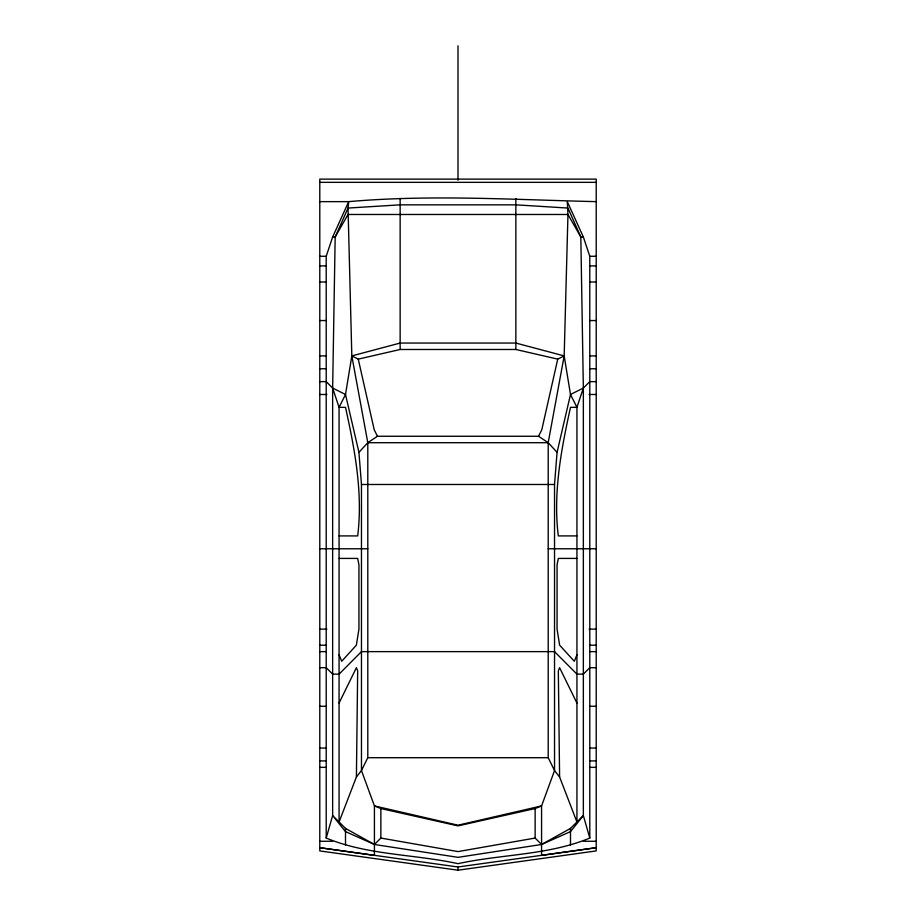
<?xml version="1.0" encoding="UTF-8"?>
<svg xmlns="http://www.w3.org/2000/svg" width="916" height="916" viewBox="0 0 916 916"><rect width="100%" height="100%" fill="white"/><g stroke="black" fill="none" stroke-linecap="round" stroke-linejoin="round"><path stroke-width="1.37" d="M596.213 201.635C513.773 199.757 431.104 194.398 348.71 201.635L348.034 208.058L335.176 236.992L332.645 388.063L339.069 407.345L339.069 821.984L356.404 776.986L357.675 670.913L356.404 667.695L339.069 703.053M356.404 776.986L361.465 770.562L367.797 757.704L367.797 442.703L351.824 355.912L348.034 208.058L400.143 204.841L515.857 204.841L567.966 208.058L580.824 236.992L583.355 388.063L576.931 407.345L576.931 821.984L559.596 776.986L554.535 770.562L548.203 757.704L548.203 442.703L564.176 355.912L567.966 214.481L567.29 201.635L583.355 236.992L589.79 256.274L589.79 838.06C548.329 855.315 501.453 854.147 458 863.673C414.547 854.147 367.671 855.315 326.21 838.06L326.21 256.274L332.645 236.992L348.71 201.635L319.787 201.635M319.787 381.629L326.21 381.629L332.645 388.063L345.504 394.487L358.935 452.344L361.465 484.484L361.465 770.562L374.426 805.92L374.426 855.395L319.787 847.701L458 866.983L596.213 847.701L541.574 855.395L541.574 805.92L554.535 770.562L554.535 484.484L557.065 452.344L570.496 394.487L564.176 355.912L515.857 343.053L400.143 343.053L351.824 355.912L345.504 394.487L339.069 407.345L345.504 407.345C354.755 449.367 363.045 492.819 357.675 535.917L339.069 535.917M564.176 355.912L557.741 359.129L541.768 429.844L538.562 436.268L377.438 436.268L367.797 442.703L358.935 452.344M326.21 838.06L332.645 815.561L332.645 388.063M576.931 654.848L574.298 661.272L559.642 645.196L557.065 629.132L557.065 564.84L558.325 558.417L576.931 558.417M576.931 535.917L558.325 535.917C552.955 492.819 561.245 449.367 570.496 407.345L576.931 407.345L570.496 394.487L583.355 388.063L589.79 381.629L596.213 381.629M380.861 808.542L458 825.888L535.139 808.542L541.574 805.92L458 825.202L374.426 805.92L380.861 808.542L380.861 838.06L374.426 844.483L345.504 831.625L332.645 815.561L345.504 828.419L374.426 844.483L458 857.342L541.574 844.483L570.496 831.625L583.355 815.561L583.355 388.063M535.139 808.542L535.139 838.06L541.574 844.483L570.496 828.419L583.355 815.561L589.79 838.06M351.824 355.912L358.259 359.129L400.143 349.488L515.857 349.488L557.741 359.129M535.139 838.06L458 851.594L380.861 838.06M458 870.2L596.213 850.918L596.213 179.124L319.787 179.124L319.787 850.918L458 870.2L458 866.983M319.787 182.341L596.213 182.341M332.645 236.992L335.176 236.992L348.034 214.481L567.966 214.481L580.824 236.992L583.355 236.992M319.787 256.274L326.21 256.274M589.79 256.274L596.213 256.274M319.787 265.915L326.21 265.915M589.79 265.915L596.213 265.915M319.787 281.991L326.21 281.991M589.79 281.991L596.213 281.991M319.787 320.554L326.21 320.554M589.79 320.554L596.213 320.554M319.787 355.912L326.21 355.912M589.79 355.912L596.213 355.912M319.787 368.77L326.21 368.77M589.79 368.77L596.213 368.77M319.787 394.487L326.932 394.487M589.068 394.487L596.213 394.487M367.797 442.703L548.203 442.703L557.065 452.344M361.465 484.484L554.535 484.484M319.787 548.776L367.797 548.776M548.203 548.776L596.213 548.776M339.069 558.417L357.675 558.417L358.935 564.84L358.935 629.132L356.358 645.196L341.702 661.272L339.069 654.848M319.787 629.132L326.932 629.132M589.068 629.132L596.213 629.132M319.787 645.196L326.21 645.196M589.79 645.196L596.213 645.196M319.787 651.631L326.21 651.631M589.79 651.631L596.213 651.631M319.787 667.695L326.21 667.695L332.645 674.13L339.069 674.13L361.465 651.631L554.535 651.631L576.931 674.13L583.355 674.13L589.79 667.695L596.213 667.695M319.787 706.27L326.21 706.27M589.79 706.27L596.213 706.27M319.787 748.063L326.21 748.063M589.79 748.063L596.213 748.063M367.797 757.704L548.203 757.704M319.787 760.91L326.21 760.91M589.79 760.91L596.213 760.91M319.787 767.345L326.21 767.345M589.79 767.345L596.213 767.345M319.787 841.266L332.645 841.266M583.355 841.266L596.213 841.266M538.562 436.268L548.203 442.703M377.438 436.268L374.232 429.844L358.259 359.129M576.931 703.053L559.596 667.695L558.325 670.913L559.596 776.986M570.496 828.419L570.496 845.067M515.857 198.417L515.857 349.488M458 45.8L458 180.212M400.143 198.417L400.143 349.488M345.504 828.419L345.504 845.067"/></g></svg>
